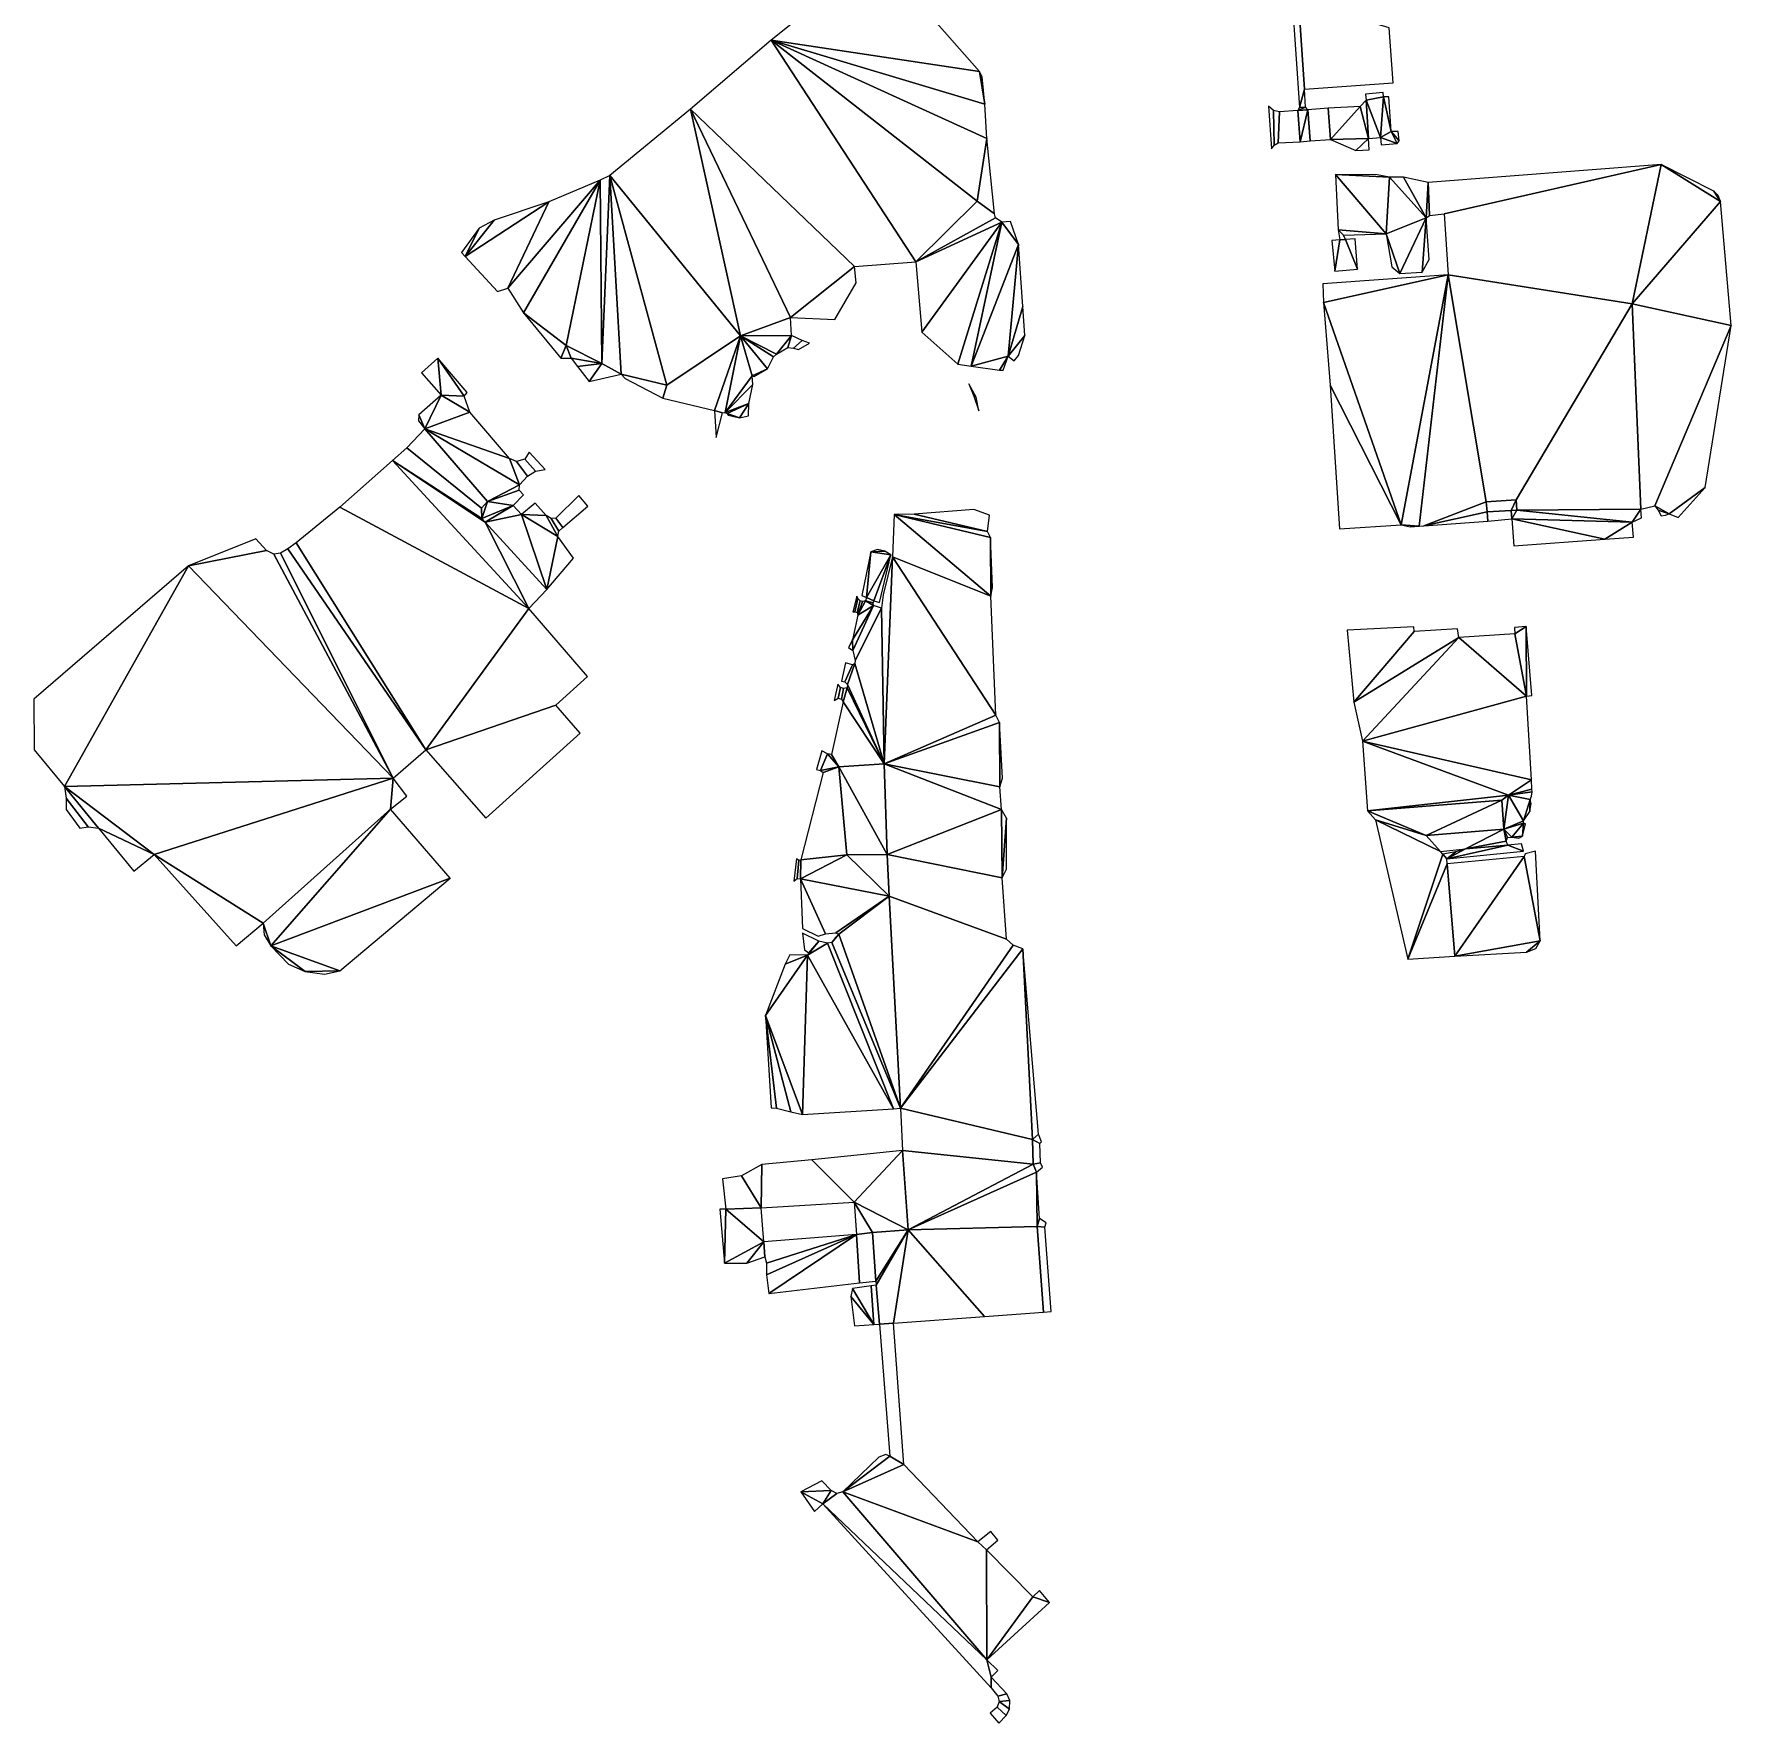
# Model space of a CAD drawing. Extents: x -4222 to 2309, y -9430 to 869.
# Drawn here: x -3335 to 2247, y -9430 to -3874 of the extents above; entities that cross this region are included whole.
import ezdxf

# ---------------------------------------------------------------- set-up
doc = ezdxf.new("R2010")
doc.units = 0

msp = doc.modelspace()

# ---------------------------------------------------------------- linework, layer by layer
at = {"layer": 'mg_to_dxf', "color": 250}
for points in [[(-910.13, -3894.16), (-910.13, -3894.16), (-224.88, -3997.16), (-561.88, -3614.16)], [(844.03, -4055.16), (824.5, -3765.16), (803.75, -3765.16), (827.88, -4115.16)], [(824.5, -3765.16), (844.03, -4055.16), (1135.38, -4034.16), (1123.13, -3853.16)], [(-910.13, -3894.16), (-1175.88, -4121.16), (-636.25, -4638.16), (-434.13, -4623.16)], [(-207.13, -4105.16), (-207.13, -4105.16), (-910.13, -3894.16), (-200.38, -4218.16)], [(-910.13, -3894.16), (-910.13, -3894.16), (-232.5, -4424.16), (-200.38, -4218.16)], [(-910.13, -3894.16), (-910.13, -3894.16), (-434.13, -4623.16), (-232.5, -4424.16)], [(-910.13, -3894.16), (-910.13, -3894.16), (-207.13, -4105.16), (-224.88, -3997.16)], [(-224.88, -3997.16), (-224.88, -3997.16), (-207.13, -4105.16), (-216, -4015.16)], [(848, -4114.16), (844.03, -4055.16), (827.88, -4115.16)], [(1104.25, -4080.16), (1102.5, -4066.16), (1045.38, -4072.16), (1047.5, -4091.16)], [(-1175.88, -4121.16), (-1175.88, -4121.16), (-1440.88, -4339.16), (-1011.38, -4867.16)], [(-636.25, -4638.16), (-636.25, -4638.16), (-1175.88, -4121.16), (-846.5, -4806.16)], [(-1175.88, -4121.16), (-1175.88, -4121.16), (-1011.38, -4867.16), (-846.5, -4806.16)], [(742, -4125.16), (726, -4111.16), (735.63, -4252.16), (744.88, -4239.16)], [(744.88, -4239.16), (758, -4232.16), (762.38, -4130.16), (742, -4125.16)], [(758, -4232.16), (830, -4228.16), (822.13, -4125.16), (762.38, -4130.16)], [(822.13, -4125.16), (822.13, -4125.16), (848, -4114.16), (827.88, -4115.16)], [(822.13, -4125.16), (822.13, -4125.16), (855.25, -4123.16), (848, -4114.16)], [(830, -4228.16), (830, -4228.16), (855.25, -4123.16), (822.13, -4125.16)], [(830, -4228.16), (830, -4228.16), (863, -4225.16), (855.25, -4123.16)], [(921.88, -4118.16), (855.25, -4123.16), (863, -4225.16), (929.5, -4221.16)], [(1027.13, -4112.16), (1027.13, -4112.16), (921.88, -4118.16), (929.5, -4221.16)], [(1027.13, -4112.16), (1027.13, -4112.16), (929.5, -4221.16), (1054.38, -4218.16)], [(1054.38, -4218.16), (1054.38, -4218.16), (1047.5, -4091.16), (1027.13, -4112.16)], [(1093.88, -4214.16), (1093.88, -4214.16), (1104.25, -4080.16), (1047.5, -4091.16)], [(1093.88, -4214.16), (1093.88, -4214.16), (1047.5, -4091.16), (1054.38, -4218.16)], [(1129.63, -4194.16), (1129.63, -4194.16), (1104.25, -4080.16), (1093.88, -4214.16)], [(1129.63, -4194.16), (1129.63, -4194.16), (1121.25, -4080.16), (1104.25, -4080.16)], [(-176, -4465.16), (-200.38, -4218.16), (-232.5, -4424.16)], [(1054.38, -4218.16), (1054.38, -4218.16), (929.5, -4221.16), (1013.13, -4257.16)], [(1054.38, -4218.16), (1054.38, -4218.16), (1013.13, -4257.16), (1057.25, -4255.16)], [(1093.88, -4214.16), (1093.88, -4214.16), (1149.25, -4234.16), (1129.63, -4194.16)], [(1093.88, -4214.16), (1093.88, -4214.16), (1096.88, -4238.16), (1149.25, -4234.16)], [(1129.63, -4194.16), (1129.63, -4194.16), (1155.13, -4225.16), (1152.13, -4194.16)], [(1129.63, -4194.16), (1129.63, -4194.16), (1149.25, -4234.16), (1155.13, -4225.16)], [(-1440.88, -4339.16), (-1440.88, -4339.16), (-1472.38, -4355.16), (-1466.75, -4958.16)], [(-1403.5, -4993.16), (-1403.5, -4993.16), (-1440.88, -4339.16), (-1466.75, -4958.16)], [(-1440.88, -4339.16), (-1253.38, -5029.16), (-1011.38, -4867.16)], [(-1253.38, -5029.16), (-1253.38, -5029.16), (-1440.88, -4339.16), (-1403.5, -4993.16)], [(1113.25, -4531.16), (1113.25, -4531.16), (945.88, -4336.16), (955.13, -4518.16)], [(1124.13, -4345.16), (1124.13, -4345.16), (945.88, -4336.16), (1113.25, -4531.16)], [(1124.13, -4345.16), (1124.13, -4345.16), (1083.63, -4337.16), (945.88, -4336.16)], [(1113.25, -4531.16), (1113.25, -4531.16), (1244, -4478.16), (1124.13, -4345.16)], [(1124.13, -4345.16), (1124.13, -4345.16), (1244, -4478.16), (1169.38, -4345.16)], [(1169.38, -4345.16), (1169.38, -4345.16), (1244, -4478.16), (1250.5, -4362.16)], [(2017.38, -4303.16), (1250.5, -4362.16), (1255.63, -4471.16), (1303.75, -4465.16)], [(2017.38, -4303.16), (1303.75, -4465.16), (1317, -4666.16), (1922.25, -4761.16)], [(1922.25, -4761.16), (1922.25, -4761.16), (2212.13, -4425.16), (2017.38, -4303.16)], [(2017.38, -4303.16), (2017.38, -4303.16), (2212.13, -4425.16), (2190.13, -4391.16)], [(-1472.38, -4355.16), (-1472.38, -4355.16), (-1776.75, -4710.16), (-1724.5, -4791.16)], [(-1472.38, -4355.16), (-1472.38, -4355.16), (-1640.88, -4426.16), (-1776.75, -4710.16)], [(-1584.88, -4898.16), (-1584.88, -4898.16), (-1472.38, -4355.16), (-1724.5, -4791.16)], [(-1472.38, -4355.16), (-1584.88, -4898.16), (-1466.75, -4958.16)], [(1250.5, -4362.16), (1250.5, -4362.16), (1244, -4478.16), (1255.63, -4471.16)], [(2190.13, -4391.16), (2190.13, -4391.16), (2212.13, -4425.16), (2204.75, -4405.16)], [(-1640.88, -4426.16), (-1640.88, -4426.16), (-1820.75, -4486.16), (-1916.25, -4606.16)], [(-1640.88, -4426.16), (-1916.25, -4606.16), (-1810.63, -4721.16), (-1776.75, -4710.16)], [(-171.75, -4478.16), (-176, -4465.16), (-232.5, -4424.16), (-434.13, -4623.16)], [(1922.25, -4761.16), (1922.25, -4761.16), (2247.25, -4833.16), (2212.13, -4425.16)], [(-1916.25, -4606.16), (-1916.25, -4606.16), (-1870, -4512.16), (-1928.25, -4593.16)], [(-1916.25, -4606.16), (-1916.25, -4606.16), (-1820.75, -4486.16), (-1870, -4512.16)], [(-434.13, -4623.16), (-434.13, -4623.16), (-151.38, -4493.16), (-171.75, -4478.16)], [(-415, -4854.16), (-415, -4854.16), (-151.38, -4493.16), (-434.13, -4623.16)], [(-296.63, -4960.16), (-296.63, -4960.16), (-151.38, -4493.16), (-415, -4854.16)], [(-251.88, -4966.16), (-251.88, -4966.16), (-151.38, -4493.16), (-296.63, -4960.16)], [(-251.88, -4966.16), (-251.88, -4966.16), (-96.77, -4566.14), (-151.38, -4493.16)], [(-96.77, -4566.1), (-122.38, -4490.16), (-151.38, -4493.16), (-96.77, -4566.14)], [(1113.25, -4531.16), (1113.25, -4531.16), (955.13, -4518.16), (972.25, -4536.16)], [(955.13, -4518.16), (960.75, -4551.16), (978.75, -4550.16), (972.25, -4536.16)], [(1113.25, -4531.16), (1113.25, -4531.16), (1157.25, -4662.16), (1244, -4478.16)], [(1244, -4478.16), (1244, -4478.16), (1157.25, -4662.16), (1231.25, -4657.16)], [(1244, -4478.16), (1244, -4478.16), (1231.25, -4657.16), (1253.75, -4616.16)], [(-130.38, -4933.16), (-130.38, -4933.16), (-96.77, -4566.14), (-251.88, -4966.16)], [(-130.38, -4933.16), (-130.38, -4933.16), (-82.41, -4770.4), (-96.77, -4566.14)], [(960.75, -4551.16), (934.63, -4553.16), (943.88, -4654.16)], [(978.75, -4550.16), (960.75, -4551.16), (943.88, -4654.16), (1018, -4647.16)], [(1018, -4647.16), (1011.13, -4548.16), (978.75, -4550.16)], [(1113.25, -4531.16), (1113.25, -4531.16), (1131.38, -4640.16), (1157.25, -4662.16)], [(-846.5, -4806.16), (-701, -4813.16), (-630.75, -4692.16), (-636.25, -4638.16)], [(1317, -4666.16), (904.63, -4696.16), (906.88, -4757.16)], [(906.88, -4757.16), (906.88, -4757.16), (1161.88, -5488.16), (1317, -4666.16)], [(1317, -4666.16), (1317, -4666.16), (1161.88, -5488.16), (1221.45, -5493.18)], [(1221.45, -5493.18), (1236.63, -5492.16), (1442.25, -5413.16), (1317, -4666.16)], [(1442.25, -5413.16), (1540, -5406.16), (1922.25, -4761.16), (1317, -4666.16)], [(-1584.88, -4898.16), (-1724.5, -4791.16), (-1602.25, -4940.16)], [(-75.75, -4865.16), (-82.41, -4770.4), (-130.38, -4933.16)], [(906.88, -4757.16), (906.88, -4757.16), (928.5, -5029.16), (1161.88, -5488.16)], [(1540, -5406.16), (1542.63, -5440.16), (1950.38, -5437.16), (1922.25, -4761.16)], [(1950.38, -5437.16), (1996.88, -5426.16), (2247.25, -4833.16), (1922.25, -4761.16)], [(-1011.38, -4867.16), (-1011.38, -4867.16), (-843.25, -4865.16), (-846.5, -4806.16)], [(1996.88, -5426.16), (2043.13, -5452.16), (2161.63, -5365.16), (2247.25, -4833.16)], [(-1602.25, -4940.16), (-1567.63, -4940.16), (-1584.88, -4898.16)], [(-1584.88, -4898.16), (-1567.63, -4940.16), (-1466.75, -4958.16)], [(-1253.38, -5029.16), (-1265.88, -5072.16), (-1096.75, -5112.16), (-1011.38, -4867.16)], [(-1011.38, -4867.16), (-1096.75, -5112.16), (-1070.13, -5120.16), (-1061.38, -5119.16)], [(-1011.38, -4867.16), (-1011.38, -4867.16), (-1061.38, -5119.16), (-973, -4998.16)], [(-892.13, -4927.16), (-892.13, -4927.16), (-843.25, -4865.16), (-1011.38, -4867.16)], [(-902.5, -4936.16), (-892.13, -4927.16), (-1011.38, -4867.16)], [(-1011.38, -4867.16), (-1011.38, -4867.16), (-921.75, -4975.16), (-902.5, -4936.16)], [(-973, -4998.16), (-973, -4998.16), (-921.75, -4975.16), (-1011.38, -4867.16)], [(-892.13, -4927.16), (-892.13, -4927.16), (-855.13, -4905.16), (-843.25, -4865.16)], [(-855.13, -4905.16), (-837.13, -4907.16), (-808.38, -4882.16), (-843.25, -4865.16)], [(-837.13, -4907.16), (-820.38, -4912.16), (-783.5, -4891.16), (-808.38, -4882.16)], [(-130.38, -4933.16), (-110.75, -4949.16), (-96.25, -4931.16), (-75.75, -4865.16)], [(-1995.63, -5062.16), (-1995.63, -5062.16), (-2007, -4940.16), (-2060, -4988.16)], [(-1920.38, -5065.16), (-1920.38, -5065.16), (-2007, -4940.16), (-1995.63, -5062.16)], [(-1920.38, -5065.16), (-1920.38, -5065.16), (-1909.5, -5053.16), (-2007, -4940.16)], [(-1466.75, -4958.16), (-1567.63, -4940.16), (-1546.56, -4967.16)], [(-1546.56, -4967.16), (-1508.5, -5017.16), (-1466.75, -4958.16)], [(-1508.5, -5017.16), (-1403.5, -4993.16), (-1466.75, -4958.16)], [(-251.88, -4966.16), (-159.5, -4979.16), (-130.38, -4933.16)], [(-159.5, -4979.16), (-146.75, -4980.16), (-130.38, -4933.16)], [(-1253.38, -5029.16), (-1403.5, -4993.16), (-1390.25, -5007.16), (-1265.88, -5072.16)], [(-973, -4998.16), (-973, -4998.16), (-1061.38, -5119.16), (-970.88, -5027.16)], [(-973, -4998.16), (-973, -4998.16), (-966.38, -5000.16), (-921.75, -4975.16)], [(-2048.75, -5172.16), (-2048.75, -5172.16), (-1995.63, -5062.16), (-2069.13, -5127.16)], [(-1901.13, -5118.16), (-1901.13, -5118.16), (-1995.63, -5062.16), (-2048.75, -5172.16)], [(-1901.13, -5118.16), (-1901.13, -5118.16), (-1920.38, -5065.16), (-1995.63, -5062.16)], [(-1061.38, -5119.16), (-1061.38, -5119.16), (-983.37, -5089.16), (-970.88, -5027.16)], [(-260.25, -5025.16), (-243.88, -5065.16), (-235.5, -5068.16)], [(-243.88, -5065.16), (-227.25, -5113.16), (-235.5, -5068.16)], [(928.5, -5029.16), (959.75, -5502.16), (1161.88, -5488.16)], [(-2048.75, -5172.16), (-2048.75, -5172.16), (-2069.13, -5127.16), (-2070.13, -5146.16)], [(-1901.13, -5118.16), (-1901.13, -5118.16), (-2048.75, -5172.16), (-1770.63, -5270.16)], [(-1090.63, -5201.16), (-1070.13, -5120.16), (-1096.75, -5112.16)], [(-1061.38, -5119.16), (-1061.38, -5119.16), (-1054.38, -5122.16), (-983.37, -5089.16)], [(-1054.38, -5122.16), (-1054.38, -5122.16), (-1013.75, -5136.16), (-983.37, -5089.16)], [(-1054.38, -5122.16), (-1054.38, -5122.16), (-1051.25, -5128.16), (-1013.75, -5136.16)], [(-983.37, -5089.16), (-983.37, -5089.16), (-1013.75, -5136.16), (-985.13, -5130.16)], [(-1863.13, -5434.16), (-1843.63, -5412.16), (-2048.75, -5172.16), (-2108.88, -5235.16)], [(-1770.63, -5270.16), (-1770.63, -5270.16), (-2048.75, -5172.16), (-1738.38, -5357.16)], [(-2048.75, -5172.16), (-2048.75, -5172.16), (-1843.63, -5412.16), (-1738.38, -5357.16)], [(-1861.75, -5468.16), (-1863.13, -5434.16), (-2108.88, -5235.16), (-2155.88, -5277.16)], [(-1706.88, -5764.16), (-1706.88, -5764.16), (-2155.88, -5277.16), (-2329.25, -5430.16)], [(-1850.63, -5480.16), (-1850.63, -5480.16), (-2155.88, -5277.16), (-1706.88, -5764.16)], [(-1850.63, -5480.16), (-1850.63, -5480.16), (-1861.75, -5468.16), (-2155.88, -5277.16)], [(-1738.38, -5357.16), (-1712, -5328.16), (-1747.88, -5280.16), (-1770.63, -5270.16)], [(-1712, -5328.16), (-1684.75, -5312.16), (-1720.38, -5272.16), (-1747.88, -5280.16)], [(-1706.13, -5249.16), (-1720.38, -5272.16), (-1684.75, -5312.16), (-1653.5, -5306.16)], [(-1738.38, -5357.16), (-1738.38, -5357.16), (-1843.63, -5412.16), (-1739.38, -5374.16)], [(-1843.63, -5412.16), (-1843.63, -5412.16), (-1863.13, -5434.16), (-1861.75, -5468.16)], [(-1843.63, -5412.16), (-1843.63, -5412.16), (-1861.75, -5468.16), (-1759.25, -5425.16)], [(-1759.25, -5425.16), (-1724.88, -5390.16), (-1739.38, -5374.16), (-1843.63, -5412.16)], [(-1594.88, -5497.16), (-1513.25, -5427.16), (-1542.88, -5392.16), (-1618.13, -5466.16)], [(1445, -5445.4), (1442.25, -5413.16), (1236.63, -5492.16)], [(1540, -5406.16), (1442.25, -5413.16), (1445, -5445.4), (1524, -5441.16)], [(1524, -5441.16), (1542.63, -5440.16), (1540, -5406.16)], [(2043.13, -5452.16), (2073.13, -5464.16), (2161.63, -5365.16)], [(-2045.63, -6229.16), (-1706.88, -5764.16), (-2329.25, -5430.16), (-2472, -5547.16)], [(-1759.25, -5425.16), (-1759.25, -5425.16), (-1861.75, -5468.16), (-1850.63, -5480.16)], [(-1759.25, -5425.16), (-1759.25, -5425.16), (-1850.63, -5480.16), (-1731.5, -5454.16)], [(-1647.75, -5701.16), (-1647.75, -5701.16), (-1731.5, -5454.16), (-1850.63, -5480.16)], [(-1650, -5458.16), (-1686.38, -5417.16), (-1731.5, -5454.16)], [(-1611.88, -5527.16), (-1611.88, -5527.16), (-1731.5, -5454.16), (-1647.75, -5701.16)], [(-1611.88, -5527.16), (-1611.88, -5527.16), (-1650, -5458.16), (-1731.5, -5454.16)], [(-1611.88, -5527.16), (-1608.13, -5509.16), (-1633.88, -5468.16), (-1650, -5458.16)], [(-1608.13, -5509.16), (-1594.88, -5497.16), (-1618.13, -5466.16), (-1633.88, -5468.16)], [(-510.84, -5594.07), (-510.84, -5594.07), (-187.75, -5723.16), (-505.25, -5454.16)], [(-505.25, -5454.16), (-505.25, -5454.16), (-199, -5510.16), (-439.37, -5453.16)], [(-505.25, -5454.16), (-505.25, -5454.16), (-189.13, -5530.16), (-199, -5510.16)], [(-187.75, -5723.16), (-187.75, -5723.16), (-189.13, -5530.16), (-505.25, -5454.16)], [(-199, -5510.16), (-191.75, -5457.16), (-243, -5438.16), (-439.37, -5453.16)], [(1236.63, -5492.16), (1447.63, -5476.16), (1445, -5445.4)], [(1524, -5441.16), (1445, -5445.4), (1447.63, -5476.16), (1526.08, -5469.17)], [(1526.08, -5469.17), (1526.08, -5469.17), (1542.63, -5440.16), (1524, -5441.16)], [(1526.08, -5469.17), (1524, -5441.16), (1542.63, -5440.16)], [(1526.08, -5469.17), (1526.08, -5469.17), (1922.25, -5480.16), (1542.63, -5440.16)], [(1831.75, -5536.16), (1831.75, -5536.16), (1922.25, -5480.16), (1526.08, -5469.17)], [(1526.08, -5469.17), (1532.63, -5557.16), (1831.75, -5536.16)], [(1542.63, -5440.16), (1542.63, -5440.16), (1922.25, -5480.16), (1950.38, -5437.16)], [(1952.25, -5465.16), (1950.38, -5437.16), (1922.25, -5480.16)], [(1996.88, -5426.16), (2008, -5440.16), (2043.13, -5452.16)], [(2008, -5440.16), (2016.88, -5459.16), (2031.88, -5457.16), (2043.13, -5452.16)], [(-1706.88, -5764.16), (-1647.75, -5701.16), (-1850.63, -5480.16)], [(1221.45, -5493.18), (1221.45, -5493.18), (1161.88, -5488.16), (1192, -5495.16)], [(1831.75, -5536.16), (1926.13, -5529.16), (1922.25, -5480.16)], [(-2569.63, -5573.16), (-2605.5, -5534.16), (-2826.13, -5623.16)], [(-2546.13, -5585.16), (-2569.63, -5573.16), (-2826.13, -5623.16), (-2153.5, -6322.16)], [(-2523.75, -5581.16), (-2546.13, -5585.16), (-2153.5, -6322.16)], [(-2499.75, -5567.16), (-2523.75, -5581.16), (-2153.5, -6322.16), (-2045.63, -6229.16)], [(-2472, -5547.16), (-2499.75, -5567.16), (-2045.63, -6229.16)], [(-1647.75, -5701.16), (-1560, -5598.16), (-1611.88, -5527.16)], [(-582.63, -5577.16), (-612.38, -5721.16), (-596.38, -5727.16)], [(-596.38, -5727.16), (-596.38, -5727.16), (-516.63, -5587.16), (-582.63, -5577.16)], [(-582.63, -5577.16), (-582.63, -5577.16), (-536.25, -5575.16), (-560.63, -5570.16)], [(-582.63, -5577.16), (-582.63, -5577.16), (-516.63, -5587.16), (-536.25, -5575.16)], [(-187.75, -5723.16), (-187.75, -5723.16), (-181.63, -5694.16), (-189.13, -5530.16)], [(-2826.13, -5623.16), (-3335, -6062.16), (-3333.75, -6228.16), (-3234.75, -6349.03)], [(-2153.5, -6322.16), (-2153.5, -6322.16), (-2826.13, -5623.16), (-3234.75, -6349.03)], [(-596.38, -5727.16), (-596.38, -5727.16), (-572.25, -5738.16), (-516.63, -5587.16)], [(-572.25, -5738.16), (-553.88, -5744.16), (-516.63, -5587.16)], [(-538, -6274.16), (-510.84, -5594.07), (-541.63, -5719.16), (-547.12, -5762.16)], [(-538, -6274.16), (-538, -6274.16), (-171, -6114.16), (-510.84, -5594.07)], [(-171, -6114.16), (-171, -6114.16), (-187.75, -5723.16), (-510.84, -5594.07)], [(-624.88, -5731.16), (-628.25, -5723.16), (-641, -5775.16), (-634.63, -5774.16)], [(-617.5, -5738.16), (-624.88, -5731.16), (-634.63, -5774.16), (-627.38, -5777.16)], [(-609.63, -5741.16), (-617.5, -5738.16), (-627.38, -5777.16), (-625.5, -5785.16)], [(-625.5, -5785.16), (-625.5, -5785.16), (-600.13, -5738.16), (-609.63, -5741.16)], [(-625.5, -5785.16), (-625.5, -5785.16), (-573.12, -5754.16), (-600.13, -5738.16)], [(-575, -5745.16), (-572.25, -5738.16), (-596.38, -5727.16), (-600.13, -5738.16)], [(-600.13, -5738.16), (-600.13, -5738.16), (-573.12, -5754.16), (-575, -5745.16)], [(-2045.63, -6229.16), (-1618, -6082.16), (-1513.88, -5987.16), (-1706.88, -5764.16)], [(-642.87, -5867.16), (-642.87, -5867.16), (-573.12, -5754.16), (-625.5, -5785.16)], [(-641.13, -5902.16), (-641.13, -5902.16), (-573.12, -5754.16), (-642.87, -5867.16)], [(-547.12, -5762.16), (-573.12, -5754.16), (-641.13, -5902.16), (-634.13, -5935.16)], [(-538, -6274.16), (-547.12, -5762.16), (-634.13, -5935.16), (-635.13, -5944.16)], [(1205.25, -5839.16), (1203.38, -5824.16), (984.25, -5835.16), (1006.25, -6072.16)], [(1351.63, -5859.16), (1347.75, -5830.16), (1205.25, -5839.16), (1006.25, -6072.16)], [(1034.88, -6200.16), (1034.88, -6200.16), (1351.63, -5859.16), (1006.25, -6072.16)], [(1574.75, -6052.16), (1574.75, -6052.16), (1351.63, -5859.16), (1034.88, -6200.16)], [(1574.75, -6052.16), (1574.75, -6052.16), (1536.25, -5847.16), (1351.63, -5859.16)], [(1536.25, -5847.16), (1536.25, -5847.16), (1573.25, -5823.16), (1535, -5826.16)], [(1574.75, -6052.16), (1574.75, -6052.16), (1573.25, -5823.16), (1536.25, -5847.16)], [(1574.75, -6052.16), (1574.75, -6052.16), (1591.63, -6050.16), (1573.25, -5823.16)], [(-642.87, -5867.16), (-656, -5892.16), (-641.13, -5902.16)], [(-642.13, -5949.16), (-665.75, -5942.16), (-679.13, -6003.16), (-667.75, -6005.16)], [(-667.75, -6005.16), (-659.13, -6014.16), (-635.13, -5944.16), (-642.13, -5949.16)], [(-538, -6274.16), (-635.13, -5944.16), (-659.13, -6014.16)], [(-682, -6023.16), (-690.75, -6013.16), (-702.75, -6066.16), (-689.5, -6058.16)], [(-671.63, -6027.16), (-682, -6023.16), (-689.5, -6058.16), (-678.38, -6062.16)], [(-660.63, -6024.16), (-671.63, -6027.16), (-678.38, -6062.16), (-673.25, -6071.16)], [(-538, -6274.16), (-660.63, -6024.16), (-673.25, -6071.16)], [(-538, -6274.16), (-659.13, -6014.16), (-660.63, -6024.16)], [(-2045.63, -6229.16), (-1848.25, -6453.16), (-1538, -6174.16), (-1618, -6082.16)], [(-673.25, -6071.16), (-711.25, -6244.16), (-687.38, -6284.16), (-538, -6274.16)], [(1590.36, -6327.16), (1574.75, -6052.16), (1034.88, -6200.16)], [(-538, -6274.16), (-538, -6274.16), (-159.25, -6139.16), (-171, -6114.16)], [(-157.63, -6350.16), (-157.63, -6350.16), (-159.25, -6139.16), (-538, -6274.16)], [(-157.63, -6350.16), (-157.63, -6350.16), (-149.63, -6322.16), (-159.25, -6139.16)], [(-724.25, -6242.16), (-743, -6232.16), (-760.88, -6293.16), (-747.75, -6296.16)], [(-747.75, -6296.16), (-747.75, -6296.16), (-687.38, -6284.16), (-724.25, -6242.16)], [(-724.25, -6242.16), (-724.25, -6242.16), (-687.38, -6284.16), (-711.25, -6244.16)], [(1515, -6378.16), (1034.88, -6200.16), (1051.88, -6429.16)], [(1515, -6378.16), (1590.36, -6327.16), (1034.88, -6200.16)], [(-661.25, -6574.16), (-687.38, -6284.16), (-739.38, -6303.16), (-812.5, -6590.16)], [(-747.75, -6296.16), (-747.75, -6296.16), (-739.38, -6303.16), (-687.38, -6284.16)], [(-528.87, -6573.16), (-528.87, -6573.16), (-538, -6274.16), (-687.38, -6284.16)], [(-528.87, -6573.16), (-528.87, -6573.16), (-687.38, -6284.16), (-661.25, -6574.16)], [(-152, -6425.16), (-152, -6425.16), (-538, -6274.16), (-528.87, -6573.16)], [(-152, -6425.16), (-152, -6425.16), (-157.63, -6350.16), (-538, -6274.16)], [(-2153.5, -6322.16), (-2153.5, -6322.16), (-3234.75, -6349.03), (-2939.13, -6573.16)], [(-2939.13, -6573.16), (-2939.13, -6573.16), (-3234.75, -6349.03), (-3122.49, -6486.1)], [(-3228.63, -6388.16), (-3156.25, -6482.16), (-3122.49, -6486.1), (-3234.75, -6349.03)], [(-2939.13, -6573.16), (-2580.75, -6799.16), (-2162, -6424.16), (-2153.5, -6322.16)], [(-2162, -6424.16), (-2108, -6381.16), (-2153.5, -6322.16)], [(1592.11, -6358.16), (1590.36, -6327.16), (1515, -6378.16)], [(1515, -6378.16), (1592.63, -6367.16), (1592.11, -6358.16)], [(-3156.25, -6482.16), (-3228.63, -6388.16), (-3229.38, -6425.16), (-3183.88, -6486.16)], [(1493.75, -6394.16), (1515, -6378.16), (1051.88, -6429.16)], [(1051.88, -6429.16), (1051.88, -6429.16), (1244.75, -6510.16), (1493.75, -6394.16)], [(1493.75, -6394.16), (1493.75, -6394.16), (1244.75, -6510.16), (1499.5, -6489.16)], [(1499.5, -6489.16), (1499.5, -6489.16), (1515, -6378.16), (1493.75, -6394.16)], [(1564, -6462.16), (1564, -6462.16), (1515, -6378.16), (1499.5, -6489.16)], [(1515, -6378.16), (1586.38, -6392.16), (1590.63, -6381.16), (1592.63, -6367.16)], [(1564, -6462.16), (1564, -6462.16), (1586.38, -6392.16), (1515, -6378.16)], [(1585.38, -6431.16), (1585.38, -6431.16), (1586.38, -6392.16), (1564, -6462.16)], [(1585.38, -6431.16), (1585.38, -6431.16), (1590, -6405.16), (1586.38, -6392.16)], [(-2580.75, -6799.16), (-2580.75, -6799.16), (-2556, -6873.16), (-2162, -6424.16)], [(-2162, -6424.16), (-2162, -6424.16), (-2556, -6873.16), (-1965.75, -6651.16)], [(-528.87, -6573.16), (-528.87, -6573.16), (-150.75, -6650.16), (-152, -6425.16)], [(-152, -6425.16), (-152, -6425.16), (-150.75, -6650.16), (-136.25, -6453.16)], [(-150.75, -6650.16), (-150.75, -6650.16), (-136.25, -6621.16), (-136.25, -6453.16)], [(1051.88, -6429.16), (1051.88, -6429.16), (1078.25, -6459.16), (1244.75, -6510.16)], [(1291.08, -6563.21), (1244.75, -6510.16), (1078.25, -6459.16)], [(1298.98, -6572.25), (1291.08, -6563.21), (1078.25, -6459.16), (1183.63, -6917.16)], [(1564.38, -6470.16), (1564.38, -6470.16), (1564, -6462.16), (1499.5, -6489.16)], [(1564.38, -6470.16), (1564.38, -6470.16), (1499.5, -6489.16), (1525.63, -6516.16)], [(1525.63, -6516.16), (1525.63, -6516.16), (1561, -6512.16), (1564.38, -6470.16)], [(1564.38, -6470.16), (1564.38, -6470.16), (1561, -6512.16), (1571.63, -6472.16)], [(-3122.49, -6486.1), (-3006.13, -6628.16), (-2939.13, -6573.16)], [(1499.5, -6489.16), (1244.75, -6510.16), (1291.08, -6563.21), (1374.13, -6554.16)], [(1507, -6529.16), (1499.5, -6489.16), (1374.13, -6554.16)], [(1374.13, -6554.16), (1513, -6542.16), (1507, -6529.16)], [(1525.63, -6516.16), (1525.63, -6516.16), (1499.5, -6489.16), (1512.13, -6517.16)], [(1499.5, -6489.16), (1507, -6529.16), (1512.13, -6517.16)], [(1525.63, -6516.16), (1525.63, -6516.16), (1549.63, -6519.16), (1561, -6512.16)], [(-2939.13, -6573.16), (-2669.88, -6873.16), (-2580.75, -6799.16)], [(-813.25, -6653.16), (-813.25, -6653.16), (-661.25, -6574.16), (-812.5, -6590.16)], [(-522.25, -6710.16), (-522.25, -6710.16), (-661.25, -6574.16), (-813.25, -6653.16)], [(-522.25, -6710.16), (-522.25, -6710.16), (-528.87, -6573.16), (-661.25, -6574.16)], [(-135.88, -6851.16), (-150.75, -6650.16), (-528.87, -6573.16), (-522.25, -6710.16)], [(1313.34, -6603.17), (1312, -6587.16), (1298.98, -6572.25), (1183.63, -6917.16)], [(1342.38, -6564.16), (1298.98, -6572.25), (1312, -6587.16)], [(1513, -6542.16), (1513, -6542.16), (1312, -6587.16), (1565, -6562.16)], [(1374.13, -6554.16), (1374.13, -6554.16), (1312, -6587.16), (1513, -6542.16)], [(1374.13, -6554.16), (1374.13, -6554.16), (1342.38, -6564.16), (1312, -6587.16)], [(1567.13, -6579.16), (1567.13, -6579.16), (1313.34, -6603.17), (1338.88, -6907.16)], [(1567.13, -6579.16), (1567.13, -6579.16), (1338.88, -6907.16), (1619.38, -6857.16)], [(1557.63, -6538.16), (1513, -6542.16), (1565, -6562.16)], [(1569.75, -6571.16), (1567.13, -6579.16), (1619.38, -6857.16), (1604.5, -6562.16)], [(-819.5, -6592.16), (-826.88, -6587.16), (-835, -6660.16), (-824.38, -6652.16)], [(-812.5, -6590.16), (-819.5, -6592.16), (-824.38, -6652.16), (-813.25, -6653.16)], [(1183.63, -6917.16), (1338.88, -6907.16), (1313.34, -6603.17)], [(-1965.75, -6651.16), (-1965.75, -6651.16), (-2556, -6873.16), (-2329.13, -6956.16)], [(-813.25, -6653.16), (-807.25, -6816.16), (-755.75, -6841.16), (-731.75, -6834.16)], [(-731.75, -6834.16), (-697.38, -6830.16), (-522.25, -6710.16), (-813.25, -6653.16)], [(-522.25, -6710.16), (-697.38, -6830.16), (-687.5, -6835.16)], [(-485.06, -7407.26), (-485.06, -7407.26), (-522.25, -6710.16), (-687.5, -6835.16)], [(-522.25, -6710.16), (-485.06, -7407.26), (-114.25, -6871.16), (-135.88, -6851.16)], [(-2580.75, -6799.16), (-2580.75, -6799.16), (-2577.38, -6837.16), (-2556, -6873.16)], [(-752.75, -6858.16), (-806.63, -6832.16), (-800.88, -6886.16), (-786, -6896.16)], [(-790.25, -6904.16), (-790.25, -6904.16), (-752.75, -6858.16), (-786, -6896.16)], [(-790.25, -6904.16), (-790.25, -6904.16), (-724.38, -6865.16), (-752.75, -6858.16)], [(-508, -7409.16), (-508, -7409.16), (-724.38, -6865.16), (-790.25, -6904.16)], [(-508, -7409.16), (-485.06, -7407.26), (-711, -6862.16), (-724.38, -6865.16)], [(-711, -6862.16), (-711, -6862.16), (-687.5, -6835.16), (-699.13, -6847.16)], [(-485.06, -7407.26), (-485.06, -7407.26), (-687.5, -6835.16), (-711, -6862.16)], [(1619.38, -6857.16), (1619.38, -6857.16), (1338.88, -6907.16), (1574, -6894.16)], [(1619.38, -6857.16), (1619.38, -6857.16), (1574, -6894.16), (1604.63, -6882.16)], [(-2329.13, -6956.16), (-2329.13, -6956.16), (-2556, -6873.16), (-2443, -6958.16)], [(-2443, -6958.16), (-2443, -6958.16), (-2556, -6873.16), (-2497.25, -6934.16)], [(-928.75, -7102.16), (-928.75, -7102.16), (-790.25, -6904.16), (-863.87, -6934.16)], [(-807.25, -7428.16), (-807.25, -7428.16), (-790.25, -6904.16), (-928.75, -7102.16)], [(-863.87, -6934.16), (-863.87, -6934.16), (-790.25, -6904.16), (-848.5, -6903.16)], [(-807.25, -7428.16), (-807.25, -7428.16), (-508, -7409.16), (-790.25, -6904.16)], [(-485.06, -7407.26), (-485.06, -7407.26), (-82.13, -6883.16), (-114.25, -6871.16)], [(-50.5, -7510.16), (-50.5, -7510.16), (-82.13, -6883.16), (-485.06, -7407.26)], [(-50.5, -7510.16), (-50.5, -7510.16), (-30.88, -7493.16), (-82.13, -6883.16)], [(-2329.13, -6956.16), (-2329.13, -6956.16), (-2443, -6958.16), (-2378.75, -6966.16)], [(-928.75, -7102.16), (-910.12, -7406.16), (-892, -7407.16)], [(-845.25, -7419.16), (-807.25, -7428.16), (-928.75, -7102.16)], [(-928.75, -7102.16), (-892, -7407.16), (-845.25, -7419.16)], [(-485.06, -7407.26), (-477.6, -7547.17), (-48.38, -7592.16), (-50.5, -7510.16)], [(-50.5, -7510.16), (-26.75, -7524.16), (-21.13, -7518.16), (-30.88, -7493.16)], [(-48.38, -7592.16), (-24.38, -7587.16), (-26.75, -7524.16), (-50.5, -7510.16)], [(-775.88, -7577.16), (-940.25, -7593.16), (-942.62, -7735.16), (-636.87, -7717.16)], [(-477.6, -7547.17), (-775.88, -7577.16), (-636.87, -7717.16)], [(-636.87, -7717.16), (-459.75, -7808.16), (-477.6, -7547.17)], [(-477.6, -7547.17), (-477.6, -7547.17), (-459.75, -7808.16), (-48.38, -7592.16)], [(-48.38, -7592.16), (-37.75, -7618.16), (-17.63, -7601.16), (-24.38, -7587.16)], [(-1007.38, -7630.16), (-1070.13, -7640.16), (-1058.87, -7739.16), (-942.62, -7735.16)], [(-942.62, -7735.16), (-940.25, -7593.16), (-1007.38, -7630.16)], [(-48.38, -7592.16), (-48.38, -7592.16), (-459.75, -7808.16), (-37.75, -7618.16)], [(-34.63, -7796.16), (-34.63, -7796.16), (-37.75, -7618.16), (-459.75, -7808.16)], [(-34.63, -7796.16), (-34.63, -7796.16), (-28, -7770.16), (-37.75, -7618.16)], [(-1058.87, -7739.16), (-1058.87, -7739.16), (-1078.88, -7740.16), (-1063.88, -7917.16)], [(-1058.87, -7739.16), (-1058.87, -7739.16), (-1063.88, -7917.16), (-933.88, -7847.16)], [(-933.88, -7847.16), (-942.62, -7735.16), (-1058.87, -7739.16)], [(-576.75, -7816.16), (-459.75, -7808.16), (-636.87, -7717.16)], [(-629.63, -7823.16), (-576.75, -7816.16), (-636.87, -7717.16)], [(-459.75, -7808.16), (-576.75, -7816.16), (-565.6, -7976.16)], [(-565.6, -7976.16), (-564.63, -7990.16), (-459.75, -7808.16)], [(-459.75, -7808.16), (-564.63, -7990.16), (-553.5, -8118.16), (-507.75, -8115.16)], [(-459.75, -7808.16), (-507.75, -8115.16), (-208.75, -8093.16)], [(-459.75, -7808.16), (-208.75, -8093.16), (-14, -8078.16), (-34.63, -7796.16)], [(-34.63, -7796.16), (-9.38, -7799.16), (-5.75, -7784.16), (-28, -7770.16)], [(11, -8076.16), (-9.38, -7799.16), (-34.63, -7796.16), (-14, -8078.16)], [(-933.88, -7847.16), (-933.88, -7847.16), (-1063.88, -7917.16), (-990.25, -7917.16)], [(-933.88, -7847.16), (-933.88, -7847.16), (-990.25, -7917.16), (-930.75, -7896.16)], [(-629.63, -7823.16), (-933.88, -7847.16), (-930.75, -7896.16), (-925.88, -7917.16)], [(-925.88, -7917.16), (-925.88, -7917.16), (-925.13, -7956.16), (-629.63, -7823.16)], [(-629.63, -7823.16), (-629.63, -7823.16), (-925.13, -7956.16), (-917.87, -8017.16)], [(-629.63, -7823.16), (-629.63, -7823.16), (-917.87, -8017.16), (-620, -7982.16)], [(-620, -7982.16), (-565.6, -7976.16), (-576.75, -7816.16), (-629.63, -7823.16)], [(-572.25, -8119.16), (-572.25, -8119.16), (-642.38, -8000.16), (-647.88, -8027.16)], [(-636.13, -8123.16), (-636.13, -8123.16), (-572.25, -8119.16), (-647.88, -8027.16)], [(-572.25, -8119.16), (-572.25, -8119.16), (-581.62, -7992.16), (-642.38, -8000.16)], [(-564.63, -7990.16), (-581.62, -7992.16), (-572.25, -8119.16), (-553.5, -8118.16)], [(-473.75, -8579.16), (-507.75, -8115.16), (-553.5, -8118.16), (-519.5, -8552.16)], [(-519.5, -8552.16), (-532.75, -8547.16), (-555.5, -8555.16), (-674.13, -8669.16)], [(-519.5, -8552.16), (-674.13, -8669.16), (-473.75, -8579.16)], [(-674.13, -8669.16), (-230.5, -8834.16), (-473.75, -8579.16)], [(-712.88, -8665.16), (-712.88, -8665.16), (-743.5, -8633.16), (-812.63, -8669.16)], [(-712.88, -8665.16), (-712.88, -8665.16), (-812.63, -8669.16), (-740, -8709.16)], [(-740, -8709.16), (-740, -8709.16), (-812.63, -8669.16), (-767.38, -8734.16)], [(-693.63, -8675.16), (-712.88, -8665.16), (-740, -8709.16)], [(-674.13, -8669.16), (-693.63, -8675.16), (-740, -8709.16), (-201.13, -9222.16)], [(-674.13, -8669.16), (-201.13, -9222.16), (-201.38, -8860.16), (-230.5, -8834.16)], [(-740, -8709.16), (-186.38, -9314.16), (-186, -9279.16), (-201.13, -9222.16)], [(-201.38, -8860.16), (-164.13, -8828.16), (-187.13, -8800.16), (-230.5, -8834.16)], [(-201.13, -9222.16), (-49.75, -9015.16), (-201.38, -8860.16)], [(-201.13, -9222.16), (5, -9033.16), (-49.75, -9015.16)], [(5, -9033.16), (-27.13, -8994.16), (-49.75, -9015.16)], [(-186, -9279.16), (-164.38, -9257.16), (-201.13, -9222.16)], [(-186.38, -9314.16), (-164.88, -9341.16), (-135.38, -9334.16), (-186, -9279.16)], [(-166.63, -9378.16), (-189.75, -9397.16), (-161.63, -9430.16), (-137.25, -9405.16)], [(-160.63, -9359.16), (-166.63, -9378.16), (-137.25, -9405.16), (-126.5, -9384.16)], [(-164.88, -9341.16), (-160.63, -9359.16), (-125, -9356.16), (-135.38, -9334.16)], [(-160.63, -9359.16), (-126.5, -9384.16), (-125, -9356.16)]]:
    msp.add_3dface(points, dxfattribs=at)

doc.saveas('drawing.dxf')
